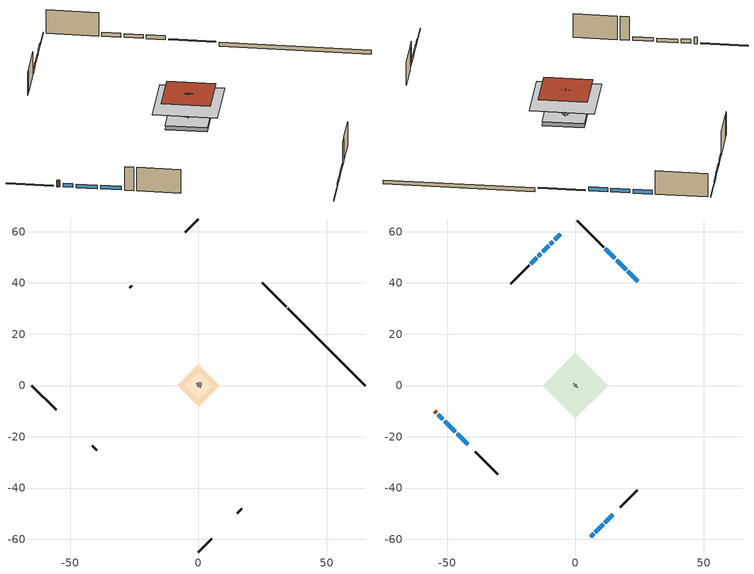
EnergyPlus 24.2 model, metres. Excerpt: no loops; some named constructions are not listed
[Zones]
crawlspace - vented
 floor foundation (Slab2 construction): -8.29,0 0,8.29 8.29,0 0,-8.29 z-0.91
 wall outside (RimJoist1 construction): 34.21,30.7 24.84,40.08 z0.3:0.61
 wall outside (RimJoist2 construction): 0,-64.91 5.19,-59.72 z0.3:0.61
 wall outside (RimJoist3 construction): -64.91,0 -55.54,-9.38 z0.3:0.61
 wall outside (RimJoist4 construction): 0,64.91 -5.19,59.72 z0.3:0.61
 wall foundation (FoundationWall1 construction): 64.91,0 34.87,30.04 z-0.91:0.3
furnace airloop ret air zone
 floor adiabatic (AdiabaticConst): 0,0 0,1 1,1 1,0 z0
 wall adiabatic (AdiabaticConst): 0,1 0,0 1,0 1,1 0,1 z0:1
 ceiling adiabatic (AdiabaticConst): 1,0 1,1 0,1 0,0 z1
garage
 floor foundation (Slab1 construction): -5.17,0 0,5.17 5.17,0 0,-5.17 z0
 wall outside (Wall1 construction): 15.16,-49.75 16.89,-48.03 z0.3:7.62
 wall outside (Wall2 construction): -41.39,-23.52 -39.67,-25.25 z0.3:7.62
 wall outside (Wall9 construction): -25.95,38.97 -26.81,38.11 z0.3:7.62
 wall to conditioned space (Wall5 construction Reversed): 0.86,-0.86 -0.86,0.86 z0.3:7.62
 wall to conditioned space (Wall6 construction Reversed): 0.43,0.43 -0.43,-0.43 z0.3:7.62
conditioned space
 floor to crawlspace - vented (Floor1 construction): -8.29,0 0,8.29 8.29,0 0,-8.29 z0.3
 floor to garage (Floor2 construction): -5.17,0 0,5.17 5.17,0 0,-5.17 z0.3
 floor adiabatic (AdiabaticFloorConstruction): -12.81,0 0,12.81 12.81,0 0,-12.81 z5.18
 wall outside (AdiabaticWallConstruction 1): -54.88,-10.03 -54.24,-10.68 z0.3:2.34
 wall outside (AdiabaticWallConstruction): 24.18,40.73 20.44,44.48 / 19.78,45.13 16.04,48.87 / 15.38,49.53 11.64,53.27 / 5.85,-59.06 7.13,-57.78 z0.3:1.49; -5.85,59.06 -8.17,56.75 / -10.48,54.43 -12.8,52.12 / -15.11,49.8 -17.43,47.49 z0.3:1.37; -8.82,56.09 -9.83,55.09 / -13.45,51.46 -14.46,50.46 z0.3:1.25; 7.79,-57.12 10.82,-54.09 / 11.48,-53.44 14.51,-50.41 z0.3:1.43; -53.58,-11.34 -51.66,-13.25 z0.3:1.52; -51,-13.91 -46.85,-18.06 / -46.2,-18.72 -42.05,-22.87 z0.3:1.4
 wall outside (Wall3 construction): 10.99,53.93 0.66,64.26 z0.3:7.62
 wall outside (Wall4 construction): 17.54,-47.37 24.01,-40.9 z0.3:7.62
 wall outside (Wall7 construction): -39.01,-25.9 -30.33,-34.59 z0.3:7.62
 wall outside (Wall8 construction): -18.08,46.83 -25.29,39.63 z0.3:7.62
 window (WindowConstruction): 24.18,40.73 20.44,44.47 z0.3:1.49
 window (WindowConstruction 9): -5.85,59.06 -8.17,56.75 z0.3:1.37
 window (WindowConstruction 10): -8.82,56.09 -9.82,55.09 z0.3:1.25
 window (WindowConstruction 11): -10.48,54.43 -12.8,52.12 z0.3:1.37
 window (WindowConstruction 12): -13.45,51.46 -14.45,50.46 z0.3:1.25
 window (WindowConstruction 13): -15.11,49.8 -17.43,47.49 z0.3:1.37
 window (WindowConstruction 1): 19.78,45.13 16.04,48.87 z0.3:1.49
 window (WindowConstruction 2): 15.38,49.53 11.64,53.27 z0.3:1.49
 window (WindowConstruction 3): 5.85,-59.06 7.13,-57.78 z0.3:1.49
 window (WindowConstruction 4): 7.79,-57.12 10.82,-54.1 z0.3:1.43
 window (WindowConstruction 5): 11.48,-53.44 14.51,-50.41 z0.3:1.43
 window (WindowConstruction 6): -53.58,-11.34 -51.66,-13.25 z0.3:1.52
 window (WindowConstruction 7): -51,-13.91 -46.85,-18.06 z0.3:1.4
 window (WindowConstruction 8): -46.2,-18.72 -42.05,-22.87 z0.3:1.4
 door (Door): -54.88,-10.03 -54.24,-10.68 z0.3:2.34
 ceiling adiabatic (AdiabaticFloorConstruction): 0,-12.81 12.81,0 0,12.81 -12.81,0 z5.18
 roof outside (Roof1 construction): 0,9.77 -9.77,0 0,-9.77 9.77,0 z7.62
[Schedule:Day:Interval]
cooling season schedule day; cooling season schedule day 2; cooling season schedule default day; exterior lighting schedule default day; natural vent schedule default day: No, 24:00, 0
cooling season schedule day 1; natural vent schedule day: No, 24:00, 1
exterior lighting schedule day 10: No, 01:00, 0.552381, 03:00, 0.510952, 05:00, 0.483333, 06:00, 0.538571, 07:00, 0.607619, 08:00, 0.56619, 09:00, 0.428095, 10:00, 0.345238, 12:00, 0.331429, 13:00, 0.345238, 14:00, 0.386667, 15:00, 0.414286, 16:00, 0.483333, 17:00, 0.607619, 18:00, 0.773333, 19:00, 0.88381, 20:00, 0.939048, 21:00, 0.966667, 22:00, 0.897619, 23:00, 0.773333, 24:00, 0.649048
exterior lighting schedule day 11: No, 01:00, 0.571429, 03:00, 0.528571, 05:00, 0.5, 06:00, 0.557143, 07:00, 0.628571, 08:00, 0.585714, 09:00, 0.442857, 10:00, 0.357143, 12:00, 0.342857, 13:00, 0.357143, 14:00, 0.4, 15:00, 0.428571, 16:00, 0.5, 17:00, 0.628571, 18:00, 0.8, 19:00, 0.914286, 20:00, 0.971429, 21:00, 1, 22:00, 0.928571, 23:00, 0.8, 24:00, 0.671429
exterior lighting schedule day 2: No, 01:00, 0.485714, 03:00, 0.449286, 05:00, 0.425, 06:00, 0.473571, 07:00, 0.534286, 08:00, 0.497857, 09:00, 0.376429, 10:00, 0.303571, 12:00, 0.291429, 13:00, 0.303571, 14:00, 0.34, 15:00, 0.364286, 16:00, 0.425, 17:00, 0.534286, 18:00, 0.68, 19:00, 0.777143, 20:00, 0.825714, 21:00, 0.85, 22:00, 0.789286, 23:00, 0.68, 24:00, 0.570714
exterior lighting schedule day 3: No, 01:00, 0.442857, 03:00, 0.409643, 05:00, 0.3875, 06:00, 0.431786, 07:00, 0.487143, 08:00, 0.453929, 09:00, 0.343214, 10:00, 0.276786, 12:00, 0.265714, 13:00, 0.276786, 14:00, 0.31, 15:00, 0.332143, 16:00, 0.3875, 17:00, 0.487143, 18:00, 0.62, 19:00, 0.708571, 20:00, 0.752857, 21:00, 0.775, 22:00, 0.719643, 23:00, 0.62, 24:00, 0.520357
exterior lighting schedule day 4: No, 01:00, 0.4, 03:00, 0.37, 05:00, 0.35, 06:00, 0.39, 07:00, 0.44, 08:00, 0.41, 09:00, 0.31, 10:00, 0.25, 12:00, 0.24, 13:00, 0.25, 14:00, 0.28, 15:00, 0.3, 16:00, 0.35, 17:00, 0.44, 18:00, 0.56, 19:00, 0.64, 20:00, 0.68, 21:00, 0.7, 22:00, 0.65, 23:00, 0.56, 24:00, 0.47
exterior lighting schedule day 5: No, 01:00, 0.380952, 03:00, 0.352381, 05:00, 0.333333, 06:00, 0.371429, 07:00, 0.419048, 08:00, 0.390476, 09:00, 0.295238, 10:00, 0.238095, 12:00, 0.228571, 13:00, 0.238095, 14:00, 0.266667, 15:00, 0.285714, 16:00, 0.333333, 17:00, 0.419048, 18:00, 0.533333, 19:00, 0.609524, 20:00, 0.647619, 21:00, 0.666667, 22:00, 0.619048, 23:00, 0.533333, 24:00, 0.447619
exterior lighting schedule day 6: No, 01:00, 0.390476, 03:00, 0.36119, 05:00, 0.341667, 06:00, 0.380714, 07:00, 0.429524, 08:00, 0.400238, 09:00, 0.302619, 10:00, 0.244048, 12:00, 0.234286, 13:00, 0.244048, 14:00, 0.273333, 15:00, 0.292857, 16:00, 0.341667, 17:00, 0.429524, 18:00, 0.546667, 19:00, 0.624762, 20:00, 0.66381, 21:00, 0.683333, 22:00, 0.634524, 23:00, 0.546667, 24:00, 0.45881
exterior lighting schedule day 7: No, 01:00, 0.419048, 03:00, 0.387619, 05:00, 0.366667, 06:00, 0.408571, 07:00, 0.460952, 08:00, 0.429524, 09:00, 0.324762, 10:00, 0.261905, 12:00, 0.251429, 13:00, 0.261905, 14:00, 0.293333, 15:00, 0.314286, 16:00, 0.366667, 17:00, 0.460952, 18:00, 0.586667, 19:00, 0.670476, 20:00, 0.712381, 21:00, 0.733333, 22:00, 0.680952, 23:00, 0.586667, 24:00, 0.492381
exterior lighting schedule day 8: No, 01:00, 0.466667, 03:00, 0.431667, 05:00, 0.408333, 06:00, 0.455, 07:00, 0.513333, 08:00, 0.478333, 09:00, 0.361667, 10:00, 0.291667, 12:00, 0.28, 13:00, 0.291667, 14:00, 0.326667, 15:00, 0.35, 16:00, 0.408333, 17:00, 0.513333, 18:00, 0.653333, 19:00, 0.746667, 20:00, 0.793333, 21:00, 0.816667, 22:00, 0.758333, 23:00, 0.653333, 24:00, 0.548333
exterior lighting schedule day 9: No, 01:00, 0.509524, 03:00, 0.47131, 05:00, 0.445833, 06:00, 0.496786, 07:00, 0.560476, 08:00, 0.522262, 09:00, 0.394881, 10:00, 0.318452, 12:00, 0.305714, 13:00, 0.318452, 14:00, 0.356667, 15:00, 0.382143, 16:00, 0.445833, 17:00, 0.560476, 18:00, 0.713333, 19:00, 0.815238, 20:00, 0.86619, 21:00, 0.891667, 22:00, 0.827976, 23:00, 0.713333, 24:00, 0.59869
[Schedule:Week:Daily]
cooling season schedule Week Rule - Jan1-May26: cooling season schedule day, cooling season schedule day, cooling season schedule day, cooling season schedule day, cooling season schedule day, cooling season schedule day, cooling season schedule day, cooling season schedule default day, cooling season schedule default day, cooling season schedule default day, cooling season schedule default day, cooling season schedule default day
cooling season schedule Week Rule - May27-Jun2: cooling season schedule day, cooling season schedule day, cooling season schedule day, cooling season schedule day, cooling season schedule day, cooling season schedule day 1, cooling season schedule day 1, cooling season schedule default day, cooling season schedule default day, cooling season schedule default day, cooling season schedule default day, cooling season schedule default day
cooling season schedule Week Rule - Jun3-Sep29: cooling season schedule day 1, cooling season schedule day 1, cooling season schedule day 1, cooling season schedule day 1, cooling season schedule day 1, cooling season schedule day 1, cooling season schedule day 1, cooling season schedule default day, cooling season schedule default day, cooling season schedule default day, cooling season schedule default day, cooling season schedule default day
cooling season schedule Week Rule - Sep30-Oct6: cooling season schedule day 1, cooling season schedule day 2, cooling season schedule day 2, cooling season schedule day 2, cooling season schedule day 2, cooling season schedule day 2, cooling season schedule day 2, cooling season schedule default day, cooling season schedule default day, cooling season schedule default day, cooling season schedule default day, cooling season schedule default day
cooling season schedule Week Rule - Oct7-Dec31: cooling season schedule day 2, cooling season schedule day 2, cooling season schedule day 2, cooling season schedule day 2, cooling season schedule day 2, cooling season schedule day 2, cooling season schedule day 2, cooling season schedule default day, cooling season schedule default day, cooling season schedule default day, cooling season schedule default day, cooling season schedule default day
exterior lighting schedule Week Rule - Mar4-Mar31: exterior lighting schedule day 2, exterior lighting schedule day 2, exterior lighting schedule day 2, exterior lighting schedule day 2, exterior lighting schedule day 2, exterior lighting schedule day 2, exterior lighting schedule day 2, exterior lighting schedule default day, exterior lighting schedule default day, exterior lighting schedule default day, exterior lighting schedule default day, exterior lighting schedule default day
exterior lighting schedule Week Rule - Apr1-Apr28: exterior lighting schedule day 3, exterior lighting schedule day 3, exterior lighting schedule day 3, exterior lighting schedule day 3, exterior lighting schedule day 3, exterior lighting schedule day 3, exterior lighting schedule day 3, exterior lighting schedule default day, exterior lighting schedule default day, exterior lighting schedule default day, exterior lighting schedule default day, exterior lighting schedule default day
exterior lighting schedule Week Rule - Apr29-May5: exterior lighting schedule day 3, exterior lighting schedule day 3, exterior lighting schedule day 4, exterior lighting schedule day 4, exterior lighting schedule day 4, exterior lighting schedule day 4, exterior lighting schedule day 4, exterior lighting schedule default day, exterior lighting schedule default day, exterior lighting schedule default day, exterior lighting schedule default day, exterior lighting schedule default day
exterior lighting schedule Week Rule - May6-May26: exterior lighting schedule day 4, exterior lighting schedule day 4, exterior lighting schedule day 4, exterior lighting schedule day 4, exterior lighting schedule day 4, exterior lighting schedule day 4, exterior lighting schedule day 4, exterior lighting schedule default day, exterior lighting schedule default day, exterior lighting schedule default day, exterior lighting schedule default day, exterior lighting schedule default day
exterior lighting schedule Week Rule - May27-Jun2: exterior lighting schedule day 4, exterior lighting schedule day 4, exterior lighting schedule day 4, exterior lighting schedule day 4, exterior lighting schedule day 4, exterior lighting schedule day 5, exterior lighting schedule day 5, exterior lighting schedule default day, exterior lighting schedule default day, exterior lighting schedule default day, exterior lighting schedule default day, exterior lighting schedule default day
exterior lighting schedule Week Rule - Jun3-Jun30: exterior lighting schedule day 5, exterior lighting schedule day 5, exterior lighting schedule day 5, exterior lighting schedule day 5, exterior lighting schedule day 5, exterior lighting schedule day 5, exterior lighting schedule day 5, exterior lighting schedule default day, exterior lighting schedule default day, exterior lighting schedule default day, exterior lighting schedule default day, exterior lighting schedule default day
exterior lighting schedule Week Rule - Jul1-Jul28: exterior lighting schedule day 6, exterior lighting schedule day 6, exterior lighting schedule day 6, exterior lighting schedule day 6, exterior lighting schedule day 6, exterior lighting schedule day 6, exterior lighting schedule day 6, exterior lighting schedule default day, exterior lighting schedule default day, exterior lighting schedule default day, exterior lighting schedule default day, exterior lighting schedule default day
exterior lighting schedule Week Rule - Jul29-Aug4: exterior lighting schedule day 6, exterior lighting schedule day 6, exterior lighting schedule day 6, exterior lighting schedule day 7, exterior lighting schedule day 7, exterior lighting schedule day 7, exterior lighting schedule day 7, exterior lighting schedule default day, exterior lighting schedule default day, exterior lighting schedule default day, exterior lighting schedule default day, exterior lighting schedule default day
exterior lighting schedule Week Rule - Aug5-Aug25: exterior lighting schedule day 7, exterior lighting schedule day 7, exterior lighting schedule day 7, exterior lighting schedule day 7, exterior lighting schedule day 7, exterior lighting schedule day 7, exterior lighting schedule day 7, exterior lighting schedule default day, exterior lighting schedule default day, exterior lighting schedule default day, exterior lighting schedule default day, exterior lighting schedule default day
exterior lighting schedule Week Rule - Aug26-Sep1: exterior lighting schedule day 7, exterior lighting schedule day 7, exterior lighting schedule day 7, exterior lighting schedule day 7, exterior lighting schedule day 7, exterior lighting schedule day 7, exterior lighting schedule day 8, exterior lighting schedule default day, exterior lighting schedule default day, exterior lighting schedule default day, exterior lighting schedule default day, exterior lighting schedule default day
exterior lighting schedule Week Rule - Sep2-Sep29: exterior lighting schedule day 8, exterior lighting schedule day 8, exterior lighting schedule day 8, exterior lighting schedule day 8, exterior lighting schedule day 8, exterior lighting schedule day 8, exterior lighting schedule day 8, exterior lighting schedule default day, exterior lighting schedule default day, exterior lighting schedule default day, exterior lighting schedule default day, exterior lighting schedule default day
exterior lighting schedule Week Rule - Sep30-Oct6: exterior lighting schedule day 8, exterior lighting schedule day 9, exterior lighting schedule day 9, exterior lighting schedule day 9, exterior lighting schedule day 9, exterior lighting schedule day 9, exterior lighting schedule day 9, exterior lighting schedule default day, exterior lighting schedule default day, exterior lighting schedule default day, exterior lighting schedule default day, exterior lighting schedule default day
exterior lighting schedule Week Rule - Oct7-Oct27: exterior lighting schedule day 9, exterior lighting schedule day 9, exterior lighting schedule day 9, exterior lighting schedule day 9, exterior lighting schedule day 9, exterior lighting schedule day 9, exterior lighting schedule day 9, exterior lighting schedule default day, exterior lighting schedule default day, exterior lighting schedule default day, exterior lighting schedule default day, exterior lighting schedule default day
exterior lighting schedule Week Rule - Oct28-Nov3: exterior lighting schedule day 9, exterior lighting schedule day 9, exterior lighting schedule day 9, exterior lighting schedule day 9, exterior lighting schedule day 10, exterior lighting schedule day 10, exterior lighting schedule day 10, exterior lighting schedule default day, exterior lighting schedule default day, exterior lighting schedule default day, exterior lighting schedule default day, exterior lighting schedule default day
exterior lighting schedule Week Rule - Nov4-Nov24: exterior lighting schedule day 10, exterior lighting schedule day 10, exterior lighting schedule day 10, exterior lighting schedule day 10, exterior lighting schedule day 10, exterior lighting schedule day 10, exterior lighting schedule day 10, exterior lighting schedule default day, exterior lighting schedule default day, exterior lighting schedule default day, exterior lighting schedule default day, exterior lighting schedule default day
exterior lighting schedule Week Rule - Nov25-Dec1: exterior lighting schedule day 10, exterior lighting schedule day 10, exterior lighting schedule day 10, exterior lighting schedule day 10, exterior lighting schedule day 10, exterior lighting schedule day 10, exterior lighting schedule day 11, exterior lighting schedule default day, exterior lighting schedule default day, exterior lighting schedule default day, exterior lighting schedule default day, exterior lighting schedule default day
exterior lighting schedule Week Rule - Dec2-Dec31: exterior lighting schedule day 11, exterior lighting schedule day 11, exterior lighting schedule day 11, exterior lighting schedule day 11, exterior lighting schedule day 11, exterior lighting schedule day 11, exterior lighting schedule day 11, exterior lighting schedule default day, exterior lighting schedule default day, exterior lighting schedule default day, exterior lighting schedule default day, exterior lighting schedule default day
natural vent schedule Week Rule - Jan1-Jan6: natural vent schedule day, natural vent schedule day, natural vent schedule default day, natural vent schedule day, natural vent schedule default day, natural vent schedule day, natural vent schedule default day, natural vent schedule default day, natural vent schedule default day, natural vent schedule default day, natural vent schedule default day, natural vent schedule default day
natural vent schedule Week Rule - Jan7-Dec31: natural vent schedule default day, natural vent schedule day, natural vent schedule default day, natural vent schedule day, natural vent schedule default day, natural vent schedule day, natural vent schedule default day, natural vent schedule default day, natural vent schedule default day, natural vent schedule default day, natural vent schedule default day, natural vent schedule default day
[Schedule:Year]
cooling season schedule: cooling season schedule Week Rule - Jan1-May26, 1, 1, 5, 26, cooling season schedule Week Rule - May27-Jun2, 5, 27, 6, 2, cooling season schedule Week Rule - Jun3-Sep29, 6, 3, 9, 29, cooling season schedule Week Rule - Sep30-Oct6, 9, 30, 10, 6, cooling season schedule Week Rule - Oct7-Dec31, 10, 7, 12, 31
natural vent schedule: natural vent schedule Week Rule - Jan1-Jan6, 1, 1, 1, 6, natural vent schedule Week Rule - Jan7-Dec31, 1, 7, 12, 31
[Schedule:File] File=in.schedules.csv; Rows to Skip at Top=1; Number of Hours of Data=8760; Column Separator=Comma; Interpolate to Timestep=Yes; Minutes per Item=15; Adjust Schedule for Daylight Savings=Yes
Name | Column Number
electric_vehicle_charging | 14
electric_vehicle_discharging | 15
hot_water_dishwasher | 7
